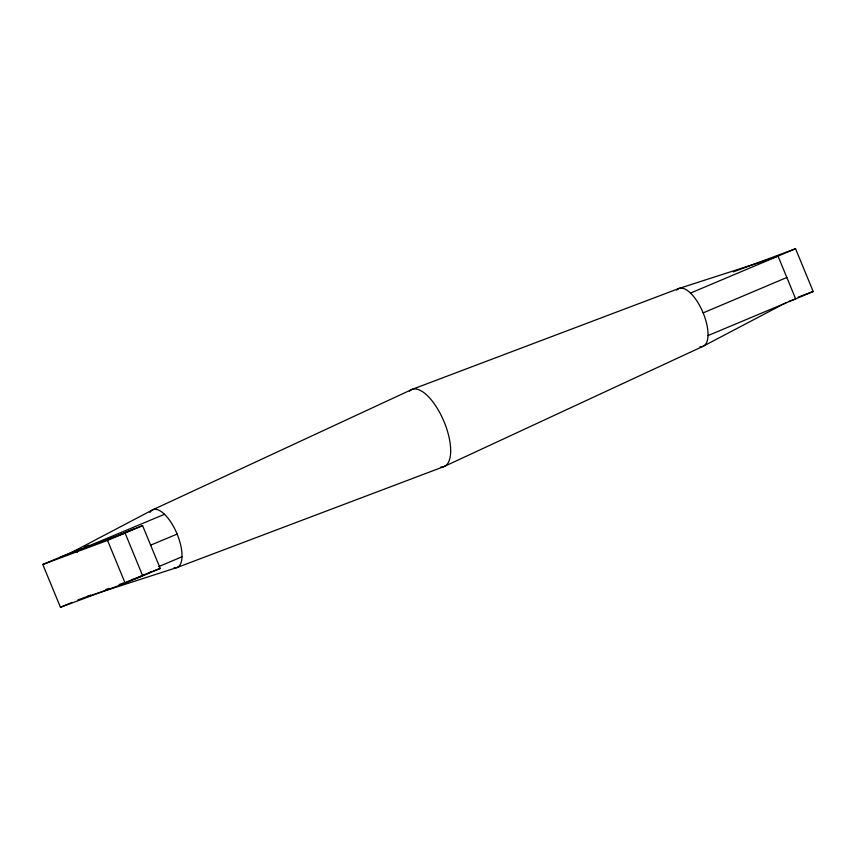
<?xml version="1.0" encoding="UTF-8"?>
<svg xmlns="http://www.w3.org/2000/svg" width="856" height="856" viewBox="0 0 856 856"><rect width="100%" height="100%" fill="white"/><g stroke="black" fill="none" stroke-linecap="round" stroke-linejoin="round"><path stroke-width="1.28" d="M68.512 554.067L153.064 509.641L412.089 389.384L679.065 288.44L769.844 259.133M781.154 305.271L702.937 346.359L443.911 466.616L176.935 567.56L91.827 595.038M782.202 304.715L786.429 302.489M690.492 293.084L795.556 248.711L813.2 291.522L708.008 335.573M700.005 346.648A31.33 12.936 67.2 0 0 703.14 312.879L786.846 277.494M158.574 566.672L182.007 556.775M108.883 539.034L142.588 525.638L160.233 568.448L125.169 583.193L60.444 607.289L42.8 564.478L79.758 548.974M116.972 536.027L134.499 528.655M42.8 564.478L107.524 540.393L142.588 525.638M60.444 607.289L72.129 602.367M152.143 571.455L134.617 578.827L142.706 575.821L125.062 533.01L60.337 557.106M84.84 546.845L88.992 545.111M164.491 514.285L76.687 551.018L77.233 552.355M150.795 545.101L177.139 534.08M148.816 572.846L150.538 572.129M141.229 575.981L143.187 575.178M132.198 579.64L133.804 578.998M128.282 581.171L129.427 580.732M126.517 581.845L127.319 581.545M733.325 271.876L795.556 248.711M761.669 262.171L778.018 256.083L795.663 298.894L788.654 301.505M798.263 297.075L813.2 291.522M153.299 571.027L160.233 568.448M77.982 599.917L86.156 596.867M87.323 596.439L90.822 595.134M105.47 589.677L109.183 588.297M119.091 584.605L125.286 582.305M129.994 580.55L133.461 579.266M87.291 596.504L90.693 595.402M107.524 540.393L125.169 583.193M149.918 512.423A31.33 12.936 67.2 0 1 176.571 532.753A31.33 12.936 67.2 0 1 174.003 567.849M676.711 290.12A31.33 12.936 67.2 0 1 703.14 312.879M409.403 391.128A41.773 17.259 67.2 0 1 444.178 421.976A41.773 17.259 67.2 0 1 440.701 467.066"/></g></svg>
